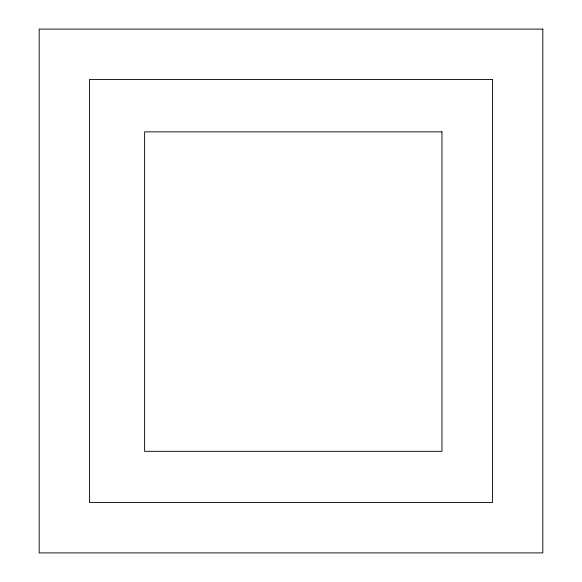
<?xml version="1.0" encoding="UTF-8"?>
<svg xmlns="http://www.w3.org/2000/svg" width="582" height="582" viewBox="0 0 582 582"><rect width="100%" height="100%" fill="white"/><g stroke="black" fill="none" stroke-linecap="round" stroke-linejoin="round"><path stroke-width="0.87" d="M542.824 29.1L39.176 29.1L39.176 552.9L542.824 552.9L542.824 29.1M492.459 79.465L89.541 79.465L89.541 502.535L492.459 502.535L492.459 79.465M441.964 131.867L144.627 131.867L144.627 451.326L441.964 451.326L441.964 131.867"/></g></svg>
